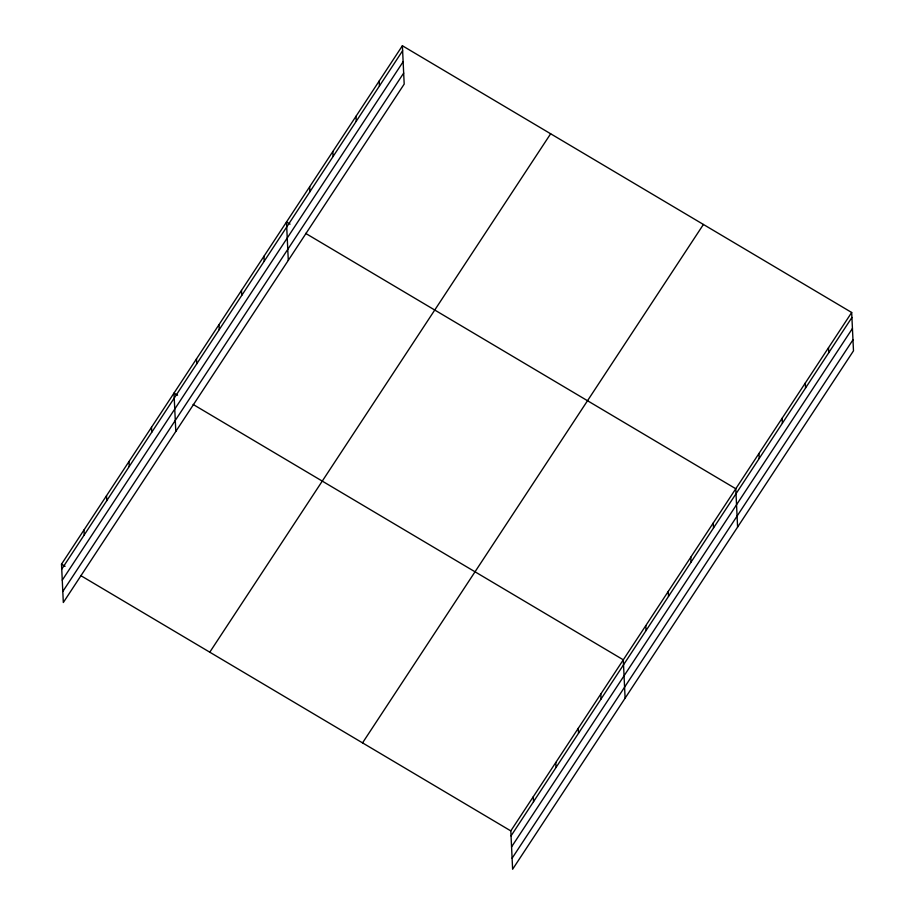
<?xml version="1.0" encoding="UTF-8"?>
<svg xmlns="http://www.w3.org/2000/svg" width="915" height="915" viewBox="0 0 915 915"><rect width="100%" height="100%" fill="white"/><g stroke="black" fill="none" stroke-linecap="round" stroke-linejoin="round"><path stroke-width="1.37" d="M402.383 45.75L404.19 84.1L63.318 602.516L61.511 564.166L402.383 45.75L851.682 312.484L853.489 350.834L512.617 869.25L510.81 830.9L851.682 312.484M61.74 569.141L402.623 50.737M62.266 580.156L403.138 61.74M62.792 591.502L403.675 73.086M209.775 652.189L550.647 133.773M362.534 742.877L703.418 224.461M511.039 835.887L851.922 317.471M511.565 846.89L852.437 328.485M512.103 858.236L852.974 339.831M290.078 224.141L286.486 222.013L288.294 260.363M305.621 233.371L735.786 488.747L737.593 527.097M177.579 395.211L173.999 393.084L175.806 431.434M193.122 404.441L623.298 659.818L625.105 698.179M61.511 564.166L65.091 566.293M80.634 575.524L510.81 830.9M828.51 347.734L828.738 352.721M805.326 382.985L805.555 387.971M782.142 418.247L782.382 423.222M758.97 453.497L759.198 458.472M713.288 522.957L713.528 527.944M690.791 557.178L691.031 562.165M668.293 591.387L668.533 596.374M645.796 625.608L646.036 630.595M600.8 694.039L601.029 699.026M578.303 728.249L578.532 733.235M555.805 762.47L556.034 767.456M533.308 796.679L533.537 801.666M379.199 81L379.439 85.987M356.026 116.251L356.255 121.238M332.843 151.501L333.083 156.488M309.67 186.763L309.899 191.738M263.989 256.223L264.218 261.21M241.491 290.444L241.72 295.419M218.994 324.653L219.223 329.64M196.496 358.874L196.725 363.85M151.501 427.305L151.73 432.28M129.004 461.515L129.232 466.501M106.506 495.736L106.735 500.711M84.008 529.945L84.237 534.932"/></g></svg>
